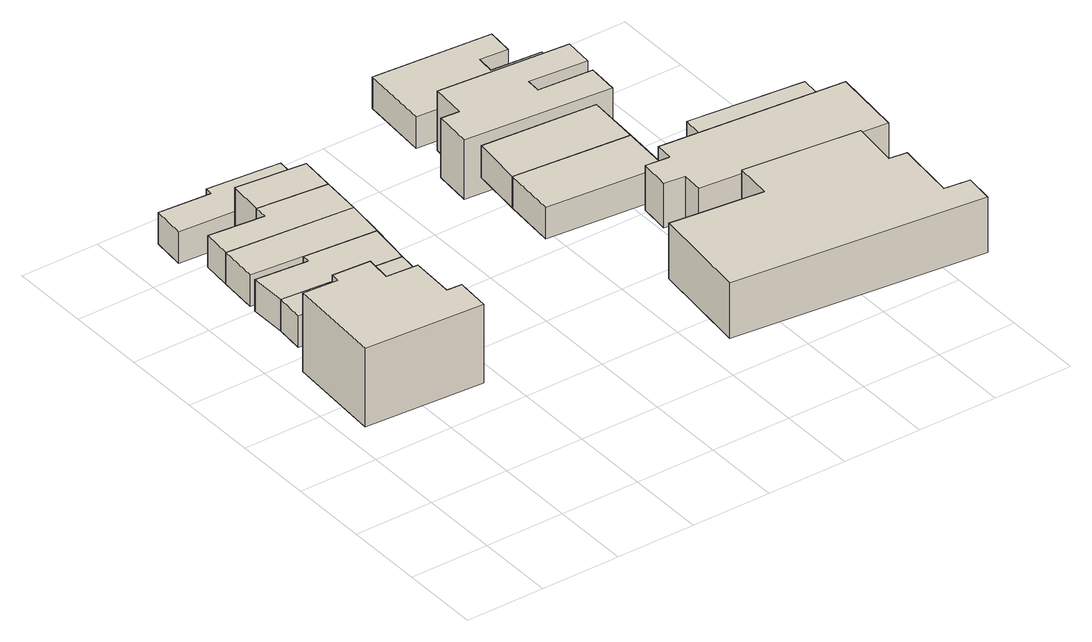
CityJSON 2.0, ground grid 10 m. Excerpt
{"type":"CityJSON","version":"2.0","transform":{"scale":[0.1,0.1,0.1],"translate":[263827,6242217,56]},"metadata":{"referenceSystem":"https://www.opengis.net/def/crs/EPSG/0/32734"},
"CityObjects":{
"building1":{"type":"Building","attributes":{"address":"90 Upper Queens Road Walmer Estate Cape Town","building":"house","building:levels":"2","footprint":{"type":"Polygon"},"plus_code":"C8XPX4XH+X8R","ground_height":63.11,"building_height":6.9,"roof_height":70.01},"geometry":[{"type":"Solid","lod":"1","boundaries":[[[[0,1,2,3]],[[1,4,5,2]],[[4,6,7,5]],[[6,8,9,7]],[[8,10,11,9]],[[10,12,13,11]],[[12,14,15,13]],[[14,16,17,15]],[[16,18,19,17]],[[18,0,3,19]],[[3,2,5,7,9,11,13,15,17,19]],[[18,16,14,12,10,8,6,4,1,0]]]]}]},
"building2":{"type":"Building","attributes":{"address":"86 Upper Queens Road Walmer Estate Cape Town","building":"house","building:levels":"1","footprint":{"type":"Polygon"},"plus_code":"C8XVXWX9+XQR","ground_height":59.84,"building_height":4.1,"roof_height":63.94},"geometry":[{"type":"Solid","lod":"1","boundaries":[[[[20,21,22,23]],[[21,24,25,22]],[[24,26,27,25]],[[26,28,29,27]],[[28,30,31,29]],[[30,20,23,31]],[[23,22,25,27,29,31]],[[30,28,26,24,21,20]]]]}]},
"building3":{"type":"Building","attributes":{"address":"84 Upper Queens Road Walmer Estate Cape Town","building":"house","building:levels":"1","footprint":{"type":"Polygon"},"plus_code":"C8XWX8X8+XPR","ground_height":59.84,"building_height":4.1,"roof_height":63.94},"geometry":[{"type":"Solid","lod":"1","boundaries":[[[[32,33,34,35]],[[33,36,37,34]],[[36,38,39,37]],[[38,21,22,39]],[[21,20,23,22]],[[20,32,35,23]],[[35,34,37,39,22,23]],[[20,21,38,36,33,32]]]]}]},
"building4":{"type":"Building","attributes":{"address":"82 Upper Queens Road Walmer Estate Cape Town","building":"house","building:levels":"1","footprint":{"type":"Polygon"},"plus_code":"C8XWXQXP+XMR","ground_height":59.84,"building_height":4.1,"roof_height":63.94},"geometry":[{"type":"Solid","lod":"1","boundaries":[[[[40,41,42,43]],[[41,44,45,42]],[[44,33,34,45]],[[33,32,35,34]],[[32,40,43,35]],[[43,42,45,34,35]],[[32,33,44,41,40]]]]}]},
"building5":{"type":"Building","attributes":{"address":"80 Upper Queens Road Walmer Estate Cape Town","building":"house","building:levels":"1","footprint":{"type":"Polygon"},"plus_code":"C8XXX5XC+XFW","ground_height":59.84,"building_height":4.1,"roof_height":63.94},"geometry":[{"type":"Solid","lod":"1","boundaries":[[[[46,47,48,49]],[[47,50,51,48]],[[50,52,53,51]],[[52,41,42,53]],[[41,40,43,42]],[[40,46,49,43]],[[49,48,51,53,42,43]],[[40,41,52,50,47,46]]]]}]},
"building6":{"type":"Building","attributes":{"address":"76 Upper Queens Road Walmer Estate Cape Town","building":"house","building:levels":"1","footprint":{"type":"Polygon"},"plus_code":"C9X2X4X4+XFX","ground_height":56.71,"building_height":4.1,"roof_height":60.81},"geometry":[{"type":"Solid","lod":"1","boundaries":[[[[54,55,56,57]],[[55,58,59,56]],[[58,60,61,59]],[[60,62,63,61]],[[62,64,65,63]],[[64,66,67,65]],[[66,54,57,67]],[[57,56,59,61,63,65,67]],[[66,64,62,60,58,55,54]]]]}]},
"building7":{"type":"Building","attributes":{"address":"78 Upper Queens Road Walmer Estate Cape Town","building":"house","building:levels":"1","footprint":{"type":"Polygon"},"plus_code":"C9X5X5XQ+XQW","ground_height":59.84,"building_height":4.1,"roof_height":63.94},"geometry":[{"type":"Solid","lod":"1","boundaries":[[[[55,54,57,68,69,56]],[[54,70,48,68,57]],[[70,71,49,48]],[[71,55,56,69,49]],[[69,68,48,49]],[[71,70,54,55]]]]}]},
"building8":{"type":"Building","attributes":{"address":"71 Upper Queens Road Walmer Estate Cape Town","building":"house","building:levels":"1","footprint":{"type":"Polygon"},"plus_code":"CCX9XXXF+XGV","ground_height":63.47,"building_height":4.1,"roof_height":67.57},"geometry":[{"type":"Solid","lod":"1","boundaries":[[[[72,73,74,75]],[[73,76,77,74]],[[76,78,79,77]],[[78,72,75,79]],[[75,74,77,79]],[[78,76,73,72]]]]}]},
"building9":{"type":"Building","attributes":{"address":"69 Upper Queens Road Walmer Estate Cape Town","building":"house","building:levels":"1","footprint":{"type":"Polygon"},"plus_code":"CCXCXGXX+XHX","ground_height":63.47,"building_height":4.1,"roof_height":67.57},"geometry":[{"type":"Solid","lod":"1","boundaries":[[[[73,72,75,74]],[[72,80,81,75]],[[80,82,83,81]],[[82,73,74,83]],[[74,75,81,83]],[[82,80,72,73]]]]}]},
"building10":{"type":"Building","attributes":{"address":"St Bartholomew Hall 72 Upper Queens Road Walmer Estate Cape Town","building":"hall","building:levels":"2","footprint":{"type":"Polygon"},"plus_code":"CCXVX9XF+XFV","ground_height":66.83,"building_height":6.9,"roof_height":73.73},"geometry":[{"type":"Solid","lod":"1","boundaries":[[[[84,85,86,87]],[[85,88,89,86]],[[88,90,91,89]],[[90,92,93,91]],[[92,94,95,93]],[[94,96,97,95]],[[96,98,99,97]],[[98,100,101,99]],[[100,102,103,101]],[[102,84,87,103]],[[87,86,89,91,93,95,97,99,101,103]],[[102,100,98,96,94,92,90,88,85,84]]]]}]},
"building11":{"type":"Building","attributes":{"address":"67 Upper Queens Road Walmer Estate Cape Town","building":"house","building:levels":"1","footprint":{"type":"Polygon"},"plus_code":"CCX8XVXQ+XFR","ground_height":63.47,"building_height":4.1,"roof_height":67.57},"geometry":[{"type":"Solid","lod":"1","boundaries":[[[[104,105,106,107]],[[105,108,109,106]],[[108,110,111,109]],[[110,112,113,111]],[[112,114,115,113]],[[114,116,117,115]],[[116,118,119,117]],[[118,120,121,119]],[[120,122,123,121]],[[122,104,107,123]],[[107,106,109,111,113,115,117,119,121,123]],[[122,120,118,116,114,112,110,108,105,104]]]]}]},
"building12":{"type":"Building","attributes":{"address":"73 Upper Queens Road Walmer Estate Cape Town","building":"church","building:levels":"1.5","footprint":{"type":"Polygon"},"plus_code":"CFX4XGXJ+XXX","ground_height":66.83,"building_height":5.5,"roof_height":72.33},"geometry":[{"type":"Solid","lod":"1","boundaries":[[[[124,125,126,127]],[[125,128,129,126]],[[128,130,131,129]],[[130,132,133,131]],[[132,134,135,133]],[[134,136,137,135]],[[136,138,139,137]],[[138,124,127,139]],[[127,126,129,131,133,135,137,139]],[[138,136,134,132,130,128,125,124]]]]}]},
"building13":{"type":"Building","attributes":{"address":"65 Upper Queens Road Walmer Estate Cape Town","building":"house","building:levels":"1","footprint":{"type":"Polygon"},"plus_code":"CCXCX7X5+XXW","ground_height":59.9,"building_height":4.1,"roof_height":64},"geometry":[{"type":"Solid","lod":"1","boundaries":[[[[140,141,142,143]],[[141,144,145,142]],[[144,146,147,145]],[[146,148,149,147]],[[148,150,151,149]],[[150,152,153,151]],[[152,154,155,153]],[[154,140,143,155]],[[143,142,145,147,149,151,153,155]],[[154,152,150,148,146,144,141,140]]]]}]},
"building14":{"type":"Building","attributes":{"address":"44 Upper Keppel Street Walmer Estate Cape Town","building":"house","building:levels":"1","footprint":{"type":"Polygon"},"plus_code":"CFXFX6XH+XRV","ground_height":63.14,"building_height":4.1,"roof_height":67.24},"geometry":[{"type":"Solid","lod":"1","boundaries":[[[[156,157,158,159]],[[157,160,161,158]],[[160,162,163,161]],[[162,156,159,163]],[[159,158,161,163]],[[162,160,157,156]]]]}]}
},
"vertices":[
[152,211,38],[155,255,38],[155,255,140],[152,211,140],[136,256,38],[136,256,140],[139,312,38],[139,312,140],[99,315,38],[99,315,140],[102,348,38],[102,348,140],[54,351,38],[54,351,140],[53,340,38],[53,340,140],[9,343,38],[9,343,140],[1,220,38],[1,220,140],
[187,405,38],[35,418,38],[35,418,79],[187,405,79],[32,382,38],[32,382,79],[88,377,38],[88,377,79],[87,362,38],[87,362,79],[182,353,38],[182,353,79],
[194,460,38],[102,468,38],[102,468,79],[194,460,79],[101,458,38],[101,458,79],[35,464,38],[35,464,79],
[200,510,38],[40,523,38],[40,523,79],[200,510,79],[36,474,38],[36,474,79],
[204,561,38],[115,570,38],[115,570,79],[204,561,79],[114,553,38],[114,553,79],[43,560,38],[43,560,79],
[120,615,7],[208,606,7],[208,606,48],[120,615,48],[213,659,7],[213,659,48],[120,667,7],[120,667,48],[119,657,7],[119,657,48],[53,662,7],[53,662,48],[49,620,7],[49,620,48],
[120,615,79],[208,606,79],[115,570,7],[204,561,7],
[486,400,75],[339,413,75],[339,413,116],[486,400,116],[333,345,75],[333,345,116],[481,332,75],[481,332,116],
[491,468,75],[491,468,116],[346,479,75],[346,479,116],
[491,207,105],[486,160,105],[486,160,177],[491,207,177],[369,173,105],[369,173,177],[355,44,105],[355,44,177],[672,10,105],[672,10,177],[676,47,105],[676,47,177],[644,51,105],[644,51,177],[652,128,105],[652,128,177],[630,131,105],[630,131,177],[637,191,105],[637,191,177],
[535,576,39],[369,589,39],[369,589,116],[535,576,116],[365,544,39],[365,544,116],[342,546,39],[342,546,116],[338,498,39],[338,498,116],[523,482,39],[523,482,116],[526,522,39],[526,522,116],[457,527,39],[457,527,116],[458,545,39],[458,545,116],[532,539,39],[532,539,116],
[457,311,105],[455,288,105],[455,288,163],[457,311,163],[425,291,105],[425,291,163],[421,252,105],[421,252,163],[447,249,105],[447,249,163],[445,222,105],[445,222,163],[681,200,105],[681,200,163],[690,290,105],[690,290,163],
[533,623,39],[469,628,39],[469,628,80],[533,623,80],[471,651,39],[471,651,80],[507,648,39],[507,648,80],[510,682,39],[510,682,80],[360,693,39],[360,693,80],[353,605,39],[353,605,80],[531,592,39],[531,592,80],
[699,375,71],[553,390,71],[553,390,112],[699,375,112],[546,321,71],[546,321,112],[692,306,71],[692,306,112]
]}
